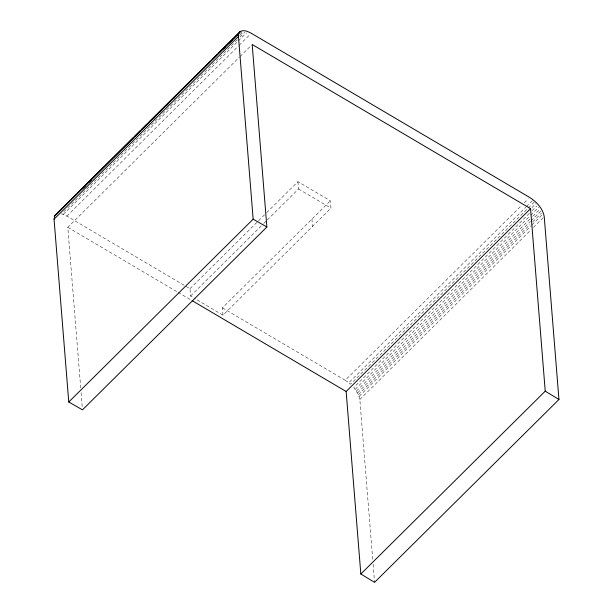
<?xml version="1.0" encoding="UTF-8"?>
<svg xmlns="http://www.w3.org/2000/svg" width="613" height="613" viewBox="0 0 613 613"><rect width="100%" height="100%" fill="white"/><g stroke="black" fill="none" stroke-linecap="round" stroke-linejoin="round"><path stroke-width="0.46" stroke-dasharray="3.06 2.3" d="M240.396 33.34L241.752 31.991M239.79 35.424L243.177 32.06M237.285 39.753L61.698 213.868L66.886 216.113L189.976 288.7L190.566 296.041L195.432 298.906M239.997 37.064L244.74 32.359M63.361 214.397L237.591 41.63M238.265 40.956L246.403 32.895M66.886 216.113L238.403 46.036M239.078 45.362L249.928 34.604M80.717 387.983L67.79 227.331L239.308 57.254M239.982 56.58L251.506 45.155M189.976 288.7L257.874 221.377M258.548 220.703L266.019 213.301M266.693 212.627L297.926 181.655L330.369 200.788L330.966 208.129L223.009 315.174L196.244 299.389M190.566 296.041L263.215 224.006M263.889 223.331L266.609 220.642M267.283 219.967L298.516 188.996L297.926 181.655M223.009 315.174L222.419 307.833L330.369 200.788M222.419 307.833L345.242 380.267L521.51 205.485M524.215 202.796L528.283 198.765M345.242 380.267L348.82 382.742L525.762 207.286M526.437 206.612L532.536 200.566M534.275 202.037L350.552 384.213L348.82 382.742M531.862 207.661L535.931 203.631M529.348 213.385L353.77 387.5L358.452 394.634L359.839 399.53L372.788 560.451M532.061 210.696L536.812 205.991M355.195 389.255L530.099 215.822M530.774 215.148L538.911 207.079M356.459 391.056L530.015 218.964M532.728 216.274L540.183 208.88M357.555 392.856L530.429 221.439M531.103 220.764L541.271 210.68M358.452 394.634L529.969 224.565M532.682 221.875L541.494 213.132M359.141 396.366L531.333 225.615M532.015 224.94L542.183 214.856M359.839 399.53L530.682 230.128M533.394 227.438L543.562 217.354M298.516 188.996L330.966 208.129M67.79 227.331L177.318 291.926M178.145 292.409L191.317 300.178M373.095 564.259L374.551 582.35M311.933 219.079L312.523 226.412M81.1 392.741L82.318 407.951"/><path stroke-width="0.92" d="M54.756 215.554L239.836 31.861C243.3 29.194 247.989 31.516 251.284 33.263L529.64 197.417C536.475 201.807 542.857 208.389 544.237 216.688L558.949 399.5L374.551 582.35L360.835 574.006L545.233 391.163L530.544 208.642L252.188 44.481L266.87 227.002L82.471 409.852L68.763 402.013L54.051 219.232L54.756 215.554L63.124 207.355M68.763 402.013L253.154 219.17L238.449 36.382L238.687 33.753L239.836 31.861M65.154 205.332L69.897 200.627M71.936 198.612L76.004 194.582M77.361 193.233L133.626 137.442M134.983 136.094L140.408 130.715M141.764 129.374L146.507 124.669M149.22 121.979L204.129 67.53M205.485 66.181L210.236 61.476M212.267 59.461L217.01 54.756M219.048 52.741L240.74 31.225M54.289 216.604L238.687 33.753M82.525 188.796L85.23 186.107M89.299 182.076L91.337 180.061M152.346 119.558L155.058 116.868M159.809 112.164L161.84 110.148M166.583 105.436L167.939 104.095M173.364 98.716L174.72 97.375M223.53 48.971L225.561 46.956M229.63 42.918L232.342 40.236M237.093 35.523L238.442 34.182M54.051 219.232L238.449 36.382M360.835 574.006L346.146 391.485L530.544 208.642M253.154 219.17L266.87 227.002M192.145 300.669L346.146 391.485M545.233 391.163L558.949 399.5"/></g></svg>
